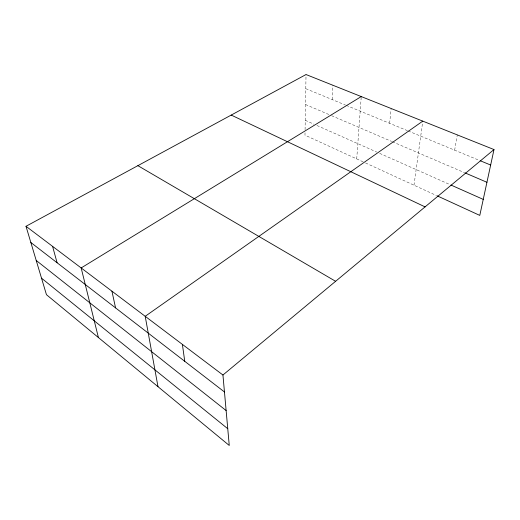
<?xml version="1.0" encoding="UTF-8"?>
<svg xmlns="http://www.w3.org/2000/svg" width="520" height="520" viewBox="0 0 520 520"><rect width="100%" height="100%" fill="white"/><g stroke="black" fill="none" stroke-linecap="round" stroke-linejoin="round"><path stroke-width="0.39" stroke-dasharray="2.6 1.95" d="M305.026 132.821L304.98 135.167L364.793 162.617M305.078 129.688L306.033 74.535M332.28 99.619L332.917 85.267M356.72 158.912L361.25 96.57M389.623 123.305L391.157 108.511M413.998 185.205L422.779 121.127M454.643 150.163L457.308 134.907M305.793 88.68L345.501 105.079M346.236 105.385L407.394 130.644M408.135 130.956L479.401 160.394M305.513 104.507L329.342 114.719M331.578 115.681L391.638 141.427M392.379 141.745L464.165 172.517M305.24 120.302L314.028 124.209M316.959 125.509L376.753 152.074M379.665 153.368L450.19 184.704M365.528 162.955L436.514 195.54"/><path stroke-width="0.78" d="M26 226.291L222.944 375.011L229.255 445.465L46.456 294.69L26 226.291L306.033 74.535L494 149.552L479.785 215.404L437.242 195.871M222.944 375.011L494 149.552M422.779 121.127L145.197 316.303L157.989 386.685M361.25 96.57L81.159 267.943L98.41 337.545M480.155 160.7L490.659 165.042M464.9 172.828L486.935 182.28M450.925 185.029L483.243 199.388M231.212 115.083L425.068 206.889M137.878 165.659L335.608 281.3M30.849 242.495L224.464 391.969M36.218 260.449L226.129 410.56M41.516 278.181L227.76 428.721M52.585 246.369L57.096 262.762M111.937 291.187L115.57 307.899M182.39 344.39L184.75 361.309"/></g></svg>
